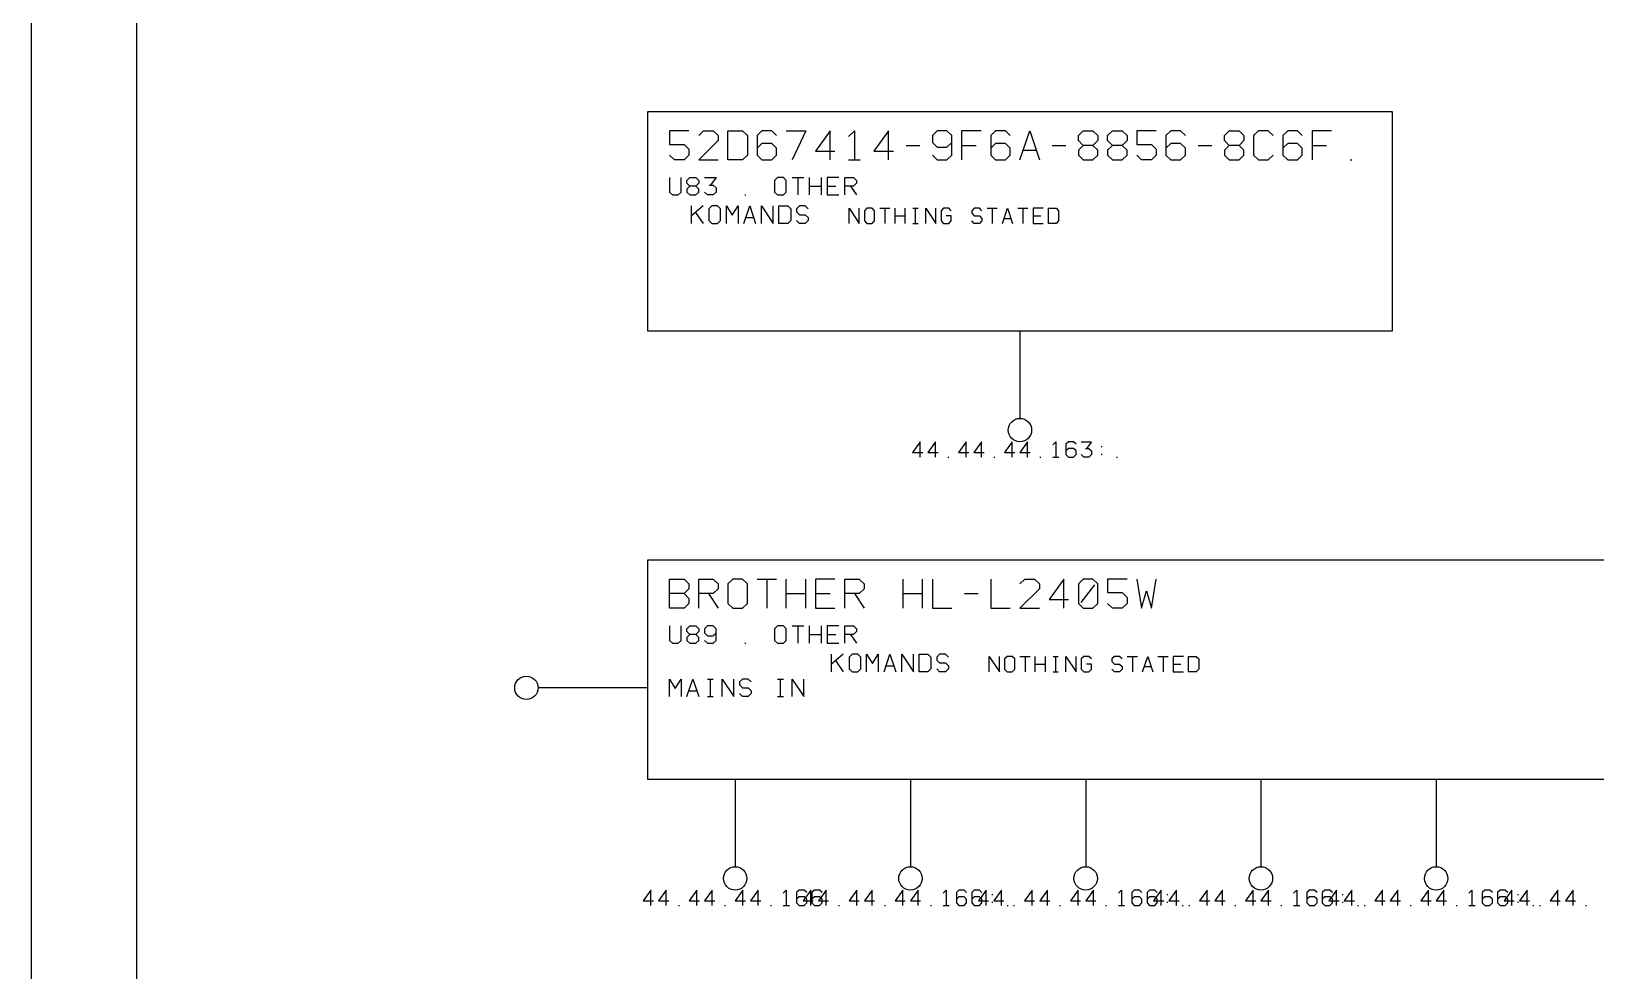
# Model space of a CAD drawing. Header units: millimetres. Extents: x 10 to 2534, y 10 to 1372.
# Drawn here: x 9.6 to 223.8, y 474.6 to 603.2 of the extents above; entities that cross this region are included whole.
import ezdxf

# ---------------------------------------------------------------- set-up
doc = ezdxf.new("R2010")
doc.units = ezdxf.units.MM
for name, color, linetype, lineweight in [('DEVICE', 7, 'CONTINUOUS', 25), ('GROUP', 6, 'CONTINUOUS', 25), ('LABEL', 8, 'CONTINUOUS', 25), ('PANE', 250, 'CONTINUOUS', 25), ('POINT', 4, 'CONTINUOUS', 25), ('PORT_BUS', 5, 'CONTINUOUS', 25), ('PORT_IN', 3, 'CONTINUOUS', 25), ('SHEET', 7, 'CONTINUOUS', 25)]:
    doc.layers.add(name, color=color, linetype=linetype, lineweight=lineweight)

msp = doc.modelspace()

# ---------------------------------------------------------------- linework, layer by layer
at = {"layer": 'DEVICE'}
for points in [[(94, 562.2), (196, 562.2), (196, 592.2), (94, 592.2)], [(94, 500.8), (262, 500.8), (262, 530.8), (94, 530.8)]]:
    msp.add_lwpolyline(points, close=True, dxfattribs=at)
at = {"layer": 'GROUP'}
msp.add_lwpolyline([(24, 223.4), (1535.9, 223.4), (1535.9, 1327.2), (24, 1327.2)], close=True, dxfattribs=at)
at = {"layer": 'LABEL'}
for points in [[(99.666667, 589.6), (97, 589.6), (97, 587.733333), (99, 587.733333), (99.666667, 587.066667), (99.666667, 586.266667), (99, 585.6), (97.666667, 585.6), (97, 586.266667)], [(101, 588.933333), (101.666667, 589.6), (103, 589.6), (103.666667, 588.933333), (103.666667, 588.266667), (101, 585.6), (103.666667, 585.6)], [(105, 585.6), (105, 589.6), (107, 589.6), (107.666667, 588.933333), (107.666667, 586.266667), (107, 585.6), (105, 585.6)], [(111.666667, 588.933333), (111, 589.6), (109.666667, 589.6), (109, 588.933333), (109, 586.266667), (109.666667, 585.6), (111, 585.6), (111.666667, 586.266667), (111.666667, 587.2), (111, 587.866667), (109.666667, 587.866667), (109, 587.2)], [(113, 589.6), (115.666667, 589.6), (113.8, 585.6)], [(119, 585.6), (119, 589.6), (117, 586.8), (119.666667, 586.8)], [(121.533333, 588.8), (122.333333, 589.6), (122.333333, 585.6)], [(127, 585.6), (127, 589.6), (125, 586.8), (127.666667, 586.8)], [(133, 586.266667), (133.666667, 585.6), (135, 585.6), (135.666667, 586.266667), (135.666667, 588.933333), (135, 589.6), (133.666667, 589.6), (133, 588.933333), (133, 588), (133.666667, 587.333333), (135, 587.333333), (135.666667, 588)], [(139.666667, 589.6), (137, 589.6), (137, 585.6)], [(143.666667, 588.933333), (143, 589.6), (141.666667, 589.6), (141, 588.933333), (141, 586.266667), (141.666667, 585.6), (143, 585.6), (143.666667, 586.266667), (143.666667, 587.2), (143, 587.866667), (141.666667, 587.866667), (141, 587.2)], [(145, 585.6), (146.333333, 589.6), (147.666667, 585.6)], [(153.666667, 587.6), (153, 588.266667), (153, 588.933333), (153.666667, 589.6), (155, 589.6), (155.666667, 588.933333), (155.666667, 588.266667), (155, 587.6), (153.666667, 587.6), (153, 586.933333), (153, 586.266667), (153.666667, 585.6), (155, 585.6), (155.666667, 586.266667), (155.666667, 586.933333), (155, 587.6)], [(157.666667, 587.6), (157, 588.266667), (157, 588.933333), (157.666667, 589.6), (159, 589.6), (159.666667, 588.933333), (159.666667, 588.266667), (159, 587.6), (157.666667, 587.6), (157, 586.933333), (157, 586.266667), (157.666667, 585.6), (159, 585.6), (159.666667, 586.266667), (159.666667, 586.933333), (159, 587.6)], [(163.666667, 589.6), (161, 589.6), (161, 587.733333), (163, 587.733333), (163.666667, 587.066667), (163.666667, 586.266667), (163, 585.6), (161.666667, 585.6), (161, 586.266667)], [(167.666667, 588.933333), (167, 589.6), (165.666667, 589.6), (165, 588.933333), (165, 586.266667), (165.666667, 585.6), (167, 585.6), (167.666667, 586.266667), (167.666667, 587.2), (167, 587.866667), (165.666667, 587.866667), (165, 587.2)], [(173.666667, 587.6), (173, 588.266667), (173, 588.933333), (173.666667, 589.6), (175, 589.6), (175.666667, 588.933333), (175.666667, 588.266667), (175, 587.6), (173.666667, 587.6), (173, 586.933333), (173, 586.266667), (173.666667, 585.6), (175, 585.6), (175.666667, 586.266667), (175.666667, 586.933333), (175, 587.6)], [(179.666667, 588.933333), (179, 589.6), (177.666667, 589.6), (177, 588.933333), (177, 586.266667), (177.666667, 585.6), (179, 585.6), (179.666667, 586.266667)], [(183.666667, 588.933333), (183, 589.6), (181.666667, 589.6), (181, 588.933333), (181, 586.266667), (181.666667, 585.6), (183, 585.6), (183.666667, 586.266667), (183.666667, 587.2), (183, 587.866667), (181.666667, 587.866667), (181, 587.2)], [(187.666667, 589.6), (185, 589.6), (185, 585.6)], [(129.4, 587.6), (131.266667, 587.6)], [(137, 587.6), (139, 587.6)], [(149.4, 587.6), (151.266667, 587.6)], [(169.4, 587.6), (171.266667, 587.6)], [(185, 587.6), (187, 587.6)], [(121.533333, 585.6), (123.133333, 585.6)], [(145.466667, 586.933333), (147.2, 586.933333)], [(190.2, 585.6), (190.466667, 585.6)], [(97, 583.2), (97, 581.2), (97.4, 580.8), (98.2, 580.8), (98.6, 581.2), (98.6, 583.2)], [(99.8, 582), (99.4, 582.4), (99.4, 582.8), (99.8, 583.2), (100.6, 583.2), (101, 582.8), (101, 582.4), (100.6, 582), (99.8, 582), (99.4, 581.6), (99.4, 581.2), (99.8, 580.8), (100.6, 580.8), (101, 581.2), (101, 581.6), (100.6, 582)], [(101.8, 583.2), (103.4, 583.2), (102.6, 582.16)], [(111.8, 580.8), (112.6, 580.8), (113, 581.2), (113, 582.8), (112.6, 583.2), (111.8, 583.2), (111.4, 582.8), (111.4, 581.2), (111.8, 580.8)], [(113.8, 583.2), (115.4, 583.2)], [(114.6, 583.2), (114.6, 580.8)], [(116.2, 580.8), (116.2, 583.2)], [(117.8, 580.8), (117.8, 583.2)], [(120.2, 583.2), (118.6, 583.2), (118.6, 580.8), (120.2, 580.8)], [(121, 580.8), (121, 583.2), (122.2, 583.2), (122.6, 582.8), (122.6, 582.4), (122.2, 582), (121, 582)], [(102.44, 582.16), (103, 582.16), (103.4, 581.76), (103.4, 581.2), (103, 580.8), (102.2, 580.8), (101.8, 581.2)], [(107.32, 580.8), (107.48, 580.8)], [(116.2, 582), (117.8, 582)], [(118.6, 582), (119.8, 582)], [(121.8, 582), (122.6, 580.8)], [(131.35, 544.9), (131.35, 547), (130.3, 545.53), (131.7, 545.53)], [(133.45, 544.9), (133.45, 547), (132.4, 545.53), (133.8, 545.53)], [(137.65, 544.9), (137.65, 547), (136.6, 545.53), (138, 545.53)], [(139.75, 544.9), (139.75, 547), (138.7, 545.53), (140.1, 545.53)], [(143.95, 544.9), (143.95, 547), (142.9, 545.53), (144.3, 545.53)], [(146.05, 544.9), (146.05, 547), (145, 545.53), (146.4, 545.53)], [(149.48, 546.58), (149.9, 547), (149.9, 544.9)], [(152.7, 546.65), (152.35, 547), (151.65, 547), (151.3, 546.65), (151.3, 545.25), (151.65, 544.9), (152.35, 544.9), (152.7, 545.25), (152.7, 545.74), (152.35, 546.09), (151.65, 546.09), (151.3, 545.74)], [(153.4, 547), (154.8, 547), (154.1, 546.09)], [(156.13, 546.37), (156.27, 546.37)], [(135.13, 544.9), (135.27, 544.9)], [(141.43, 544.9), (141.57, 544.9)], [(147.73, 544.9), (147.87, 544.9)], [(149.48, 544.9), (150.32, 544.9)], [(153.96, 546.09), (154.45, 546.09), (154.8, 545.74), (154.8, 545.25), (154.45, 544.9), (153.75, 544.9), (153.4, 545.25)], [(156.13, 545.32), (156.27, 545.32)], [(158.23, 544.9), (158.37, 544.9)], [(97, 524.2), (97, 528.2), (99, 528.2), (99.666667, 527.533333), (99.666667, 526.866667), (99, 526.2), (97, 526.2)], [(101, 524.2), (101, 528.2), (103, 528.2), (103.666667, 527.533333), (103.666667, 526.866667), (103, 526.2), (101, 526.2)], [(105.666667, 524.2), (107, 524.2), (107.666667, 524.866667), (107.666667, 527.533333), (107, 528.2), (105.666667, 528.2), (105, 527.533333), (105, 524.866667), (105.666667, 524.2)], [(109, 528.2), (111.666667, 528.2)], [(110.333333, 528.2), (110.333333, 524.2)], [(113, 524.2), (113, 528.2)], [(115.666667, 524.2), (115.666667, 528.2)], [(119.666667, 528.2), (117, 528.2), (117, 524.2), (119.666667, 524.2)], [(121, 524.2), (121, 528.2), (123, 528.2), (123.666667, 527.533333), (123.666667, 526.866667), (123, 526.2), (121, 526.2)], [(129, 524.2), (129, 528.2)], [(131.666667, 524.2), (131.666667, 528.2)], [(133, 528.2), (133, 524.2), (135.666667, 524.2)], [(141, 528.2), (141, 524.2), (143.666667, 524.2)], [(145, 527.533333), (145.666667, 528.2), (147, 528.2), (147.666667, 527.533333), (147.666667, 526.866667), (145, 524.2), (147.666667, 524.2)], [(151, 524.2), (151, 528.2), (149, 525.4), (151.666667, 525.4)], [(153.666667, 524.2), (155, 524.2), (155.666667, 524.866667), (155.666667, 527.533333), (155, 528.2), (153.666667, 528.2), (153, 527.533333), (153, 524.866667), (153.666667, 524.2)], [(153.4, 525), (155.266667, 527.4)], [(159.666667, 528.2), (157, 528.2), (157, 526.333333), (159, 526.333333), (159.666667, 525.666667), (159.666667, 524.866667), (159, 524.2), (157.666667, 524.2), (157, 524.866667)], [(161, 528.2), (161.666667, 524.2), (162.333333, 526.6), (163, 524.2), (163.666667, 528.2)], [(99, 526.2), (99.666667, 525.533333), (99.666667, 524.866667), (99, 524.2), (97, 524.2)], [(102.333333, 526.2), (103.666667, 524.2)], [(113, 526.2), (115.666667, 526.2)], [(117, 526.2), (119, 526.2)], [(122.333333, 526.2), (123.666667, 524.2)], [(129, 526.2), (131.666667, 526.2)], [(137.4, 526.2), (139.266667, 526.2)], [(97, 521.8), (97, 519.8), (97.4, 519.4), (98.2, 519.4), (98.6, 519.8), (98.6, 521.8)], [(99.8, 520.6), (99.4, 521), (99.4, 521.4), (99.8, 521.8), (100.6, 521.8), (101, 521.4), (101, 521), (100.6, 520.6), (99.8, 520.6), (99.4, 520.2), (99.4, 519.8), (99.8, 519.4), (100.6, 519.4), (101, 519.8), (101, 520.2), (100.6, 520.6)], [(101.8, 519.8), (102.2, 519.4), (103, 519.4), (103.4, 519.8), (103.4, 521.4), (103, 521.8), (102.2, 521.8), (101.8, 521.4), (101.8, 520.84), (102.2, 520.44), (103, 520.44), (103.4, 520.84)], [(111.8, 519.4), (112.6, 519.4), (113, 519.8), (113, 521.4), (112.6, 521.8), (111.8, 521.8), (111.4, 521.4), (111.4, 519.8), (111.8, 519.4)], [(113.8, 521.8), (115.4, 521.8)], [(114.6, 521.8), (114.6, 519.4)], [(116.2, 519.4), (116.2, 521.8)], [(117.8, 519.4), (117.8, 521.8)], [(120.2, 521.8), (118.6, 521.8), (118.6, 519.4), (120.2, 519.4)], [(121, 519.4), (121, 521.8), (122.2, 521.8), (122.6, 521.4), (122.6, 521), (122.2, 520.6), (121, 520.6)], [(107.32, 519.4), (107.48, 519.4)], [(116.2, 520.6), (117.8, 520.6)], [(118.6, 520.6), (119.8, 520.6)], [(121.8, 520.6), (122.6, 519.4)], [(97, 512.1), (97, 514.5), (97.8, 513.22), (98.6, 514.5), (98.6, 512.1)], [(99.4, 512.1), (100.2, 514.5), (101, 512.1)], [(102.2, 514.5), (103, 514.5)], [(102.6, 512.1), (102.6, 514.5)], [(104.2, 512.1), (104.2, 514.5), (105.8, 512.1), (105.8, 514.5)], [(108.2, 514.1), (107.8, 514.5), (107, 514.5), (106.6, 514.1), (106.6, 513.7), (107, 513.3), (107.8, 513.3), (108.2, 512.9), (108.2, 512.5), (107.8, 512.1), (107, 512.1), (106.6, 512.5)], [(111.8, 514.5), (112.6, 514.5)], [(112.2, 512.1), (112.2, 514.5)], [(113.8, 512.1), (113.8, 514.5), (115.4, 512.1), (115.4, 514.5)], [(99.68, 512.9), (100.72, 512.9)], [(102.2, 512.1), (103, 512.1)], [(111.8, 512.1), (112.6, 512.1)], [(94.45, 483.5), (94.45, 485.6), (93.4, 484.13), (94.8, 484.13)], [(96.55, 483.5), (96.55, 485.6), (95.5, 484.13), (96.9, 484.13)], [(100.75, 483.5), (100.75, 485.6), (99.7, 484.13), (101.1, 484.13)], [(102.85, 483.5), (102.85, 485.6), (101.8, 484.13), (103.2, 484.13)], [(107.05, 483.5), (107.05, 485.6), (106, 484.13), (107.4, 484.13)], [(109.15, 483.5), (109.15, 485.6), (108.1, 484.13), (109.5, 484.13)], [(112.58, 485.18), (113, 485.6), (113, 483.5)], [(115.8, 485.25), (115.45, 485.6), (114.75, 485.6), (114.4, 485.25), (114.4, 483.85), (114.75, 483.5), (115.45, 483.5), (115.8, 483.85), (115.8, 484.34), (115.45, 484.69), (114.75, 484.69), (114.4, 484.34)], [(116.35, 483.5), (116.35, 485.6), (115.3, 484.13), (116.7, 484.13)], [(117.9, 485.25), (117.55, 485.6), (116.85, 485.6), (116.5, 485.25), (116.5, 483.85), (116.85, 483.5), (117.55, 483.5), (117.9, 483.85), (117.9, 484.34), (117.55, 484.69), (116.85, 484.69), (116.5, 484.34)], [(118.45, 483.5), (118.45, 485.6), (117.4, 484.13), (118.8, 484.13)], [(122.65, 483.5), (122.65, 485.6), (121.6, 484.13), (123, 484.13)], [(124.75, 483.5), (124.75, 485.6), (123.7, 484.13), (125.1, 484.13)], [(128.95, 483.5), (128.95, 485.6), (127.9, 484.13), (129.3, 484.13)], [(131.05, 483.5), (131.05, 485.6), (130, 484.13), (131.4, 484.13)], [(134.48, 485.18), (134.9, 485.6), (134.9, 483.5)], [(137.7, 485.25), (137.35, 485.6), (136.65, 485.6), (136.3, 485.25), (136.3, 483.85), (136.65, 483.5), (137.35, 483.5), (137.7, 483.85), (137.7, 484.34), (137.35, 484.69), (136.65, 484.69), (136.3, 484.34)], [(139.8, 485.25), (139.45, 485.6), (138.75, 485.6), (138.4, 485.25), (138.4, 483.85), (138.75, 483.5), (139.45, 483.5), (139.8, 483.85), (139.8, 484.34), (139.45, 484.69), (138.75, 484.69), (138.4, 484.34)], [(140.35, 483.5), (140.35, 485.6), (139.3, 484.13), (140.7, 484.13)], [(141.13, 484.97), (141.27, 484.97)], [(142.45, 483.5), (142.45, 485.6), (141.4, 484.13), (142.8, 484.13)], [(146.65, 483.5), (146.65, 485.6), (145.6, 484.13), (147, 484.13)], [(148.75, 483.5), (148.75, 485.6), (147.7, 484.13), (149.1, 484.13)], [(152.95, 483.5), (152.95, 485.6), (151.9, 484.13), (153.3, 484.13)], [(155.05, 483.5), (155.05, 485.6), (154, 484.13), (155.4, 484.13)], [(158.48, 485.18), (158.9, 485.6), (158.9, 483.5)], [(161.7, 485.25), (161.35, 485.6), (160.65, 485.6), (160.3, 485.25), (160.3, 483.85), (160.65, 483.5), (161.35, 483.5), (161.7, 483.85), (161.7, 484.34), (161.35, 484.69), (160.65, 484.69), (160.3, 484.34)], [(163.8, 485.25), (163.45, 485.6), (162.75, 485.6), (162.4, 485.25), (162.4, 483.85), (162.75, 483.5), (163.45, 483.5), (163.8, 483.85), (163.8, 484.34), (163.45, 484.69), (162.75, 484.69), (162.4, 484.34)], [(164.35, 483.5), (164.35, 485.6), (163.3, 484.13), (164.7, 484.13)], [(165.13, 484.97), (165.27, 484.97)], [(166.45, 483.5), (166.45, 485.6), (165.4, 484.13), (166.8, 484.13)], [(170.65, 483.5), (170.65, 485.6), (169.6, 484.13), (171, 484.13)], [(172.75, 483.5), (172.75, 485.6), (171.7, 484.13), (173.1, 484.13)], [(176.95, 483.5), (176.95, 485.6), (175.9, 484.13), (177.3, 484.13)], [(179.05, 483.5), (179.05, 485.6), (178, 484.13), (179.4, 484.13)], [(182.48, 485.18), (182.9, 485.6), (182.9, 483.5)], [(185.7, 485.25), (185.35, 485.6), (184.65, 485.6), (184.3, 485.25), (184.3, 483.85), (184.65, 483.5), (185.35, 483.5), (185.7, 483.85), (185.7, 484.34), (185.35, 484.69), (184.65, 484.69), (184.3, 484.34)], [(187.8, 485.25), (187.45, 485.6), (186.75, 485.6), (186.4, 485.25), (186.4, 483.85), (186.75, 483.5), (187.45, 483.5), (187.8, 483.85), (187.8, 484.34), (187.45, 484.69), (186.75, 484.69), (186.4, 484.34)], [(188.35, 483.5), (188.35, 485.6), (187.3, 484.13), (188.7, 484.13)], [(189.13, 484.97), (189.27, 484.97)], [(190.45, 483.5), (190.45, 485.6), (189.4, 484.13), (190.8, 484.13)], [(194.65, 483.5), (194.65, 485.6), (193.6, 484.13), (195, 484.13)], [(196.75, 483.5), (196.75, 485.6), (195.7, 484.13), (197.1, 484.13)], [(200.95, 483.5), (200.95, 485.6), (199.9, 484.13), (201.3, 484.13)], [(203.05, 483.5), (203.05, 485.6), (202, 484.13), (203.4, 484.13)], [(206.48, 485.18), (206.9, 485.6), (206.9, 483.5)], [(209.7, 485.25), (209.35, 485.6), (208.65, 485.6), (208.3, 485.25), (208.3, 483.85), (208.65, 483.5), (209.35, 483.5), (209.7, 483.85), (209.7, 484.34), (209.35, 484.69), (208.65, 484.69), (208.3, 484.34)], [(211.8, 485.25), (211.45, 485.6), (210.75, 485.6), (210.4, 485.25), (210.4, 483.85), (210.75, 483.5), (211.45, 483.5), (211.8, 483.85), (211.8, 484.34), (211.45, 484.69), (210.75, 484.69), (210.4, 484.34)], [(212.35, 483.5), (212.35, 485.6), (211.3, 484.13), (212.7, 484.13)], [(213.13, 484.97), (213.27, 484.97)], [(214.45, 483.5), (214.45, 485.6), (213.4, 484.13), (214.8, 484.13)], [(218.65, 483.5), (218.65, 485.6), (217.6, 484.13), (219, 484.13)], [(220.75, 483.5), (220.75, 485.6), (219.7, 484.13), (221.1, 484.13)], [(98.23, 483.5), (98.37, 483.5)], [(104.53, 483.5), (104.67, 483.5)], [(110.83, 483.5), (110.97, 483.5)], [(112.58, 483.5), (113.42, 483.5)], [(120.13, 483.5), (120.27, 483.5)], [(126.43, 483.5), (126.57, 483.5)], [(132.73, 483.5), (132.87, 483.5)], [(134.48, 483.5), (135.32, 483.5)], [(141.13, 483.92), (141.27, 483.92)], [(143.23, 483.5), (143.37, 483.5)], [(144.13, 483.5), (144.27, 483.5)], [(150.43, 483.5), (150.57, 483.5)], [(156.73, 483.5), (156.87, 483.5)], [(158.48, 483.5), (159.32, 483.5)], [(165.13, 483.92), (165.27, 483.92)], [(167.23, 483.5), (167.37, 483.5)], [(168.13, 483.5), (168.27, 483.5)], [(174.43, 483.5), (174.57, 483.5)], [(180.73, 483.5), (180.87, 483.5)], [(182.48, 483.5), (183.32, 483.5)], [(189.13, 483.92), (189.27, 483.92)], [(191.23, 483.5), (191.37, 483.5)], [(192.13, 483.5), (192.27, 483.5)], [(198.43, 483.5), (198.57, 483.5)], [(204.73, 483.5), (204.87, 483.5)], [(206.48, 483.5), (207.32, 483.5)], [(213.13, 483.92), (213.27, 483.92)], [(215.23, 483.5), (215.37, 483.5)], [(216.13, 483.5), (216.27, 483.5)], [(222.43, 483.5), (222.57, 483.5)]]:
    msp.add_lwpolyline(points, dxfattribs=at)
at = {"layer": 'PANE'}
for points in [[(100, 576.9), (100, 579.3)], [(101.6, 579.3), (100, 577.94)], [(102.8, 576.9), (103.6, 576.9), (104, 577.3), (104, 578.9), (103.6, 579.3), (102.8, 579.3), (102.4, 578.9), (102.4, 577.3), (102.8, 576.9)], [(104.8, 576.9), (104.8, 579.3), (105.6, 578.02), (106.4, 579.3), (106.4, 576.9)], [(107.2, 576.9), (108, 579.3), (108.8, 576.9)], [(109.6, 576.9), (109.6, 579.3), (111.2, 576.9), (111.2, 579.3)], [(112, 576.9), (112, 579.3), (113.2, 579.3), (113.6, 578.9), (113.6, 577.3), (113.2, 576.9), (112, 576.9)], [(116, 578.9), (115.6, 579.3), (114.8, 579.3), (114.4, 578.9), (114.4, 578.5), (114.8, 578.1), (115.6, 578.1), (116, 577.7), (116, 577.3), (115.6, 576.9), (114.8, 576.9), (114.4, 577.3)], [(121.6, 576.9), (121.6, 579), (123, 576.9), (123, 579)], [(124.05, 576.9), (124.75, 576.9), (125.1, 577.25), (125.1, 578.65), (124.75, 579), (124.05, 579), (123.7, 578.65), (123.7, 577.25), (124.05, 576.9)], [(125.8, 579), (127.2, 579)], [(126.5, 579), (126.5, 576.9)], [(127.9, 576.9), (127.9, 579)], [(129.3, 576.9), (129.3, 579)], [(130.35, 579), (131.05, 579)], [(130.7, 576.9), (130.7, 579)], [(132.1, 576.9), (132.1, 579), (133.5, 576.9), (133.5, 579)], [(135.6, 578.65), (135.25, 579), (134.55, 579), (134.2, 578.65), (134.2, 577.25), (134.55, 576.9), (135.25, 576.9), (135.6, 577.25), (135.6, 577.95), (134.9, 577.95)], [(139.8, 578.65), (139.45, 579), (138.75, 579), (138.4, 578.65), (138.4, 578.3), (138.75, 577.95), (139.45, 577.95), (139.8, 577.6), (139.8, 577.25), (139.45, 576.9), (138.75, 576.9), (138.4, 577.25)], [(140.5, 579), (141.9, 579)], [(141.2, 579), (141.2, 576.9)], [(142.6, 576.9), (143.3, 579), (144, 576.9)], [(144.7, 579), (146.1, 579)], [(145.4, 579), (145.4, 576.9)], [(148.2, 579), (146.8, 579), (146.8, 576.9), (148.2, 576.9)], [(148.9, 576.9), (148.9, 579), (149.95, 579), (150.3, 578.65), (150.3, 577.25), (149.95, 576.9), (148.9, 576.9)], [(100.56, 578.42), (101.6, 576.9)], [(107.48, 577.7), (108.52, 577.7)], [(127.9, 577.95), (129.3, 577.95)], [(130.35, 576.9), (131.05, 576.9)], [(142.845, 577.6), (143.755, 577.6)], [(146.8, 577.95), (147.85, 577.95)], [(119.2, 515.5), (119.2, 517.9)], [(120.8, 517.9), (119.2, 516.54)], [(119.76, 517.02), (120.8, 515.5)], [(122, 515.5), (122.8, 515.5), (123.2, 515.9), (123.2, 517.5), (122.8, 517.9), (122, 517.9), (121.6, 517.5), (121.6, 515.9), (122, 515.5)], [(124, 515.5), (124, 517.9), (124.8, 516.62), (125.6, 517.9), (125.6, 515.5)], [(126.4, 515.5), (127.2, 517.9), (128, 515.5)], [(128.8, 515.5), (128.8, 517.9), (130.4, 515.5), (130.4, 517.9)], [(131.2, 515.5), (131.2, 517.9), (132.4, 517.9), (132.8, 517.5), (132.8, 515.9), (132.4, 515.5), (131.2, 515.5)], [(135.2, 517.5), (134.8, 517.9), (134, 517.9), (133.6, 517.5), (133.6, 517.1), (134, 516.7), (134.8, 516.7), (135.2, 516.3), (135.2, 515.9), (134.8, 515.5), (134, 515.5), (133.6, 515.9)], [(140.8, 515.5), (140.8, 517.6), (142.2, 515.5), (142.2, 517.6)], [(143.25, 515.5), (143.95, 515.5), (144.3, 515.85), (144.3, 517.25), (143.95, 517.6), (143.25, 517.6), (142.9, 517.25), (142.9, 515.85), (143.25, 515.5)], [(145, 517.6), (146.4, 517.6)], [(145.7, 517.6), (145.7, 515.5)], [(147.1, 515.5), (147.1, 517.6)], [(147.1, 516.55), (148.5, 516.55)], [(148.5, 515.5), (148.5, 517.6)], [(149.55, 517.6), (150.25, 517.6)], [(149.9, 515.5), (149.9, 517.6)], [(151.3, 515.5), (151.3, 517.6), (152.7, 515.5), (152.7, 517.6)], [(154.8, 517.25), (154.45, 517.6), (153.75, 517.6), (153.4, 517.25), (153.4, 515.85), (153.75, 515.5), (154.45, 515.5), (154.8, 515.85), (154.8, 516.55), (154.1, 516.55)], [(159, 517.25), (158.65, 517.6), (157.95, 517.6), (157.6, 517.25), (157.6, 516.9), (157.95, 516.55), (158.65, 516.55), (159, 516.2), (159, 515.85), (158.65, 515.5), (157.95, 515.5), (157.6, 515.85)], [(159.7, 517.6), (161.1, 517.6)], [(160.4, 517.6), (160.4, 515.5)], [(161.8, 515.5), (162.5, 517.6), (163.2, 515.5)], [(163.9, 517.6), (165.3, 517.6)], [(164.6, 517.6), (164.6, 515.5)], [(167.4, 517.6), (166, 517.6), (166, 515.5), (167.4, 515.5)], [(166, 516.55), (167.05, 516.55)], [(168.1, 515.5), (168.1, 517.6), (169.15, 517.6), (169.5, 517.25), (169.5, 515.85), (169.15, 515.5), (168.1, 515.5)], [(126.68, 516.3), (127.72, 516.3)], [(149.55, 515.5), (150.25, 515.5)], [(162.045, 516.2), (162.955, 516.2)]]:
    msp.add_lwpolyline(points, dxfattribs=at)
at = {"layer": 'POINT'}
for centre in [(145, 548.6), (77.4, 513.3), (106, 487.2), (130, 487.2), (154, 487.2), (178, 487.2), (202, 487.2)]:
    msp.add_circle(centre, 1.6, dxfattribs=at)
at = {"layer": 'PORT_BUS'}
for p, q in [((145, 562.2), (145, 550.2)), ((106, 500.8), (106, 488.8)), ((130, 500.8), (130, 488.8)), ((154, 500.8), (154, 488.8)), ((178, 500.8), (178, 488.8)), ((202, 500.8), (202, 488.8))]:
    msp.add_line(p, q, dxfattribs=at)
at = {"layer": 'PORT_IN'}
msp.add_line((94, 513.3), (79, 513.3), dxfattribs=at)
at = {"layer": 'SHEET'}
msp.add_lwpolyline([(9.6, 9.6), (2534.5, 9.6), (2534.5, 1371.6), (9.6, 1371.6)], close=True, dxfattribs=at)

doc.saveas('drawing.dxf')
